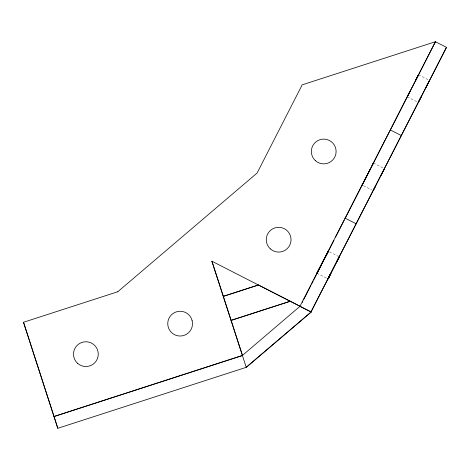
<?xml version="1.0" encoding="UTF-8"?>
<svg xmlns="http://www.w3.org/2000/svg" width="470" height="470" viewBox="0 0 470 470"><rect width="100%" height="100%" fill="white"/><g stroke="black" fill="none" stroke-linecap="round" stroke-linejoin="round"><path stroke-width="0.35" stroke-dasharray="2.35 1.76" d="M418.512 74.783L428.24 79.753M407.243 96.832L416.972 101.808M373.427 163.002L383.156 167.972M363.463 185.709L371.893 190.015M329.47 251.867L338.641 256.508M316.903 273.258L327.461 278.569"/><path stroke-width="0.7" d="M328.172 251.203L316.903 273.258L317.832 271.783M316.991 273.258L319.906 267.747M339.099 257.219L339.287 256.843L336.367 262.354M362.164 185.045L363.005 183.388M317.738 271.783L318.725 270.033M326.515 254.435L328.26 251.209L318.631 270.033M326.709 254.44L328.348 251.209L325.522 256.72M329.57 275.661L327.925 278.892L330.757 273.381M337.554 260.069L339.199 256.837L339.005 257.213M329.752 275.667L328.107 278.898L330.933 273.387M337.736 260.075L339.375 256.843L336.549 262.36M435.373 41.701L446.5 47.341L310.976 311.968L299.948 306.334L435.461 41.701L344.968 218.785M370.76 168.201L363.692 182.072M302.222 302.421L302.892 301.117M303.561 299.813L310.905 285.437M311.575 284.127L313.243 280.86M313.913 279.556L321.257 265.18M321.927 263.87L333.947 240.346M335.615 237.08L344.298 220.089M371.658 166.486L373.427 163.002L372.763 164.3M410.116 91.186L407.243 96.832L409.999 91.456M415.633 80.429L418.512 74.783L415.75 80.164M310.976 311.968L446.5 47.341M330.827 273.381L328.019 278.898L338.529 258.318M380.447 176.456L382.927 171.609M374.96 187.195L373.192 190.679L373.339 190.397M381.487 174.458L384.454 168.636L383.784 169.934M421.144 96.826L418.271 102.472L421.026 97.09M425.297 88.742L429.539 80.417L426.778 85.799M362.834 183.746L362.182 185.01M317.097 272.882L319.729 267.747M325.346 256.72L328.066 251.585M336.461 262.354L337.63 260.069M373.862 189.381L375.859 185.48M117.753 291.764L257.096 173.048L302.181 84.835L435.473 41.701M242.279 354.821L211.9 261.22L246.227 367.281L311.163 311.963L290.184 301.258L231.052 320.393L290.213 301.27L258.441 284.996L223.279 296.358L258.441 284.996M117.764 291.764L23.5 322.261L57.81 428.299L246.327 367.299L311.257 311.98M242.508 355.52L53.997 416.52L242.397 355.473L299.948 306.334M390.294 129.914L401.315 135.548M345.033 218.121L356.148 223.761M211.9 261.22L300.218 306.346M23.512 322.267L57.822 428.299M317.268 272.888L317.08 273.264L317.274 272.888M192.118 320.493L190.885 317.497A12.384 12.384 0 0 0 170.022 316.492A12.384 12.384 0 0 0 177.924 335.827A12.384 12.384 0 0 0 192.107 320.493M270.356 248.888A12.384 12.384 0 0 0 290.766 242.285A12.384 12.384 0 0 0 274.838 227.915A12.384 12.384 0 0 0 270.356 248.888M315.435 160.675A12.384 12.384 0 0 0 335.844 154.072A12.384 12.384 0 0 0 319.923 139.702A12.384 12.384 0 0 0 315.435 160.675M77.591 363.334A12.384 12.384 0 0 0 97.995 356.73A12.384 12.384 0 0 0 82.074 342.36A12.384 12.384 0 0 0 77.591 363.334"/></g></svg>
